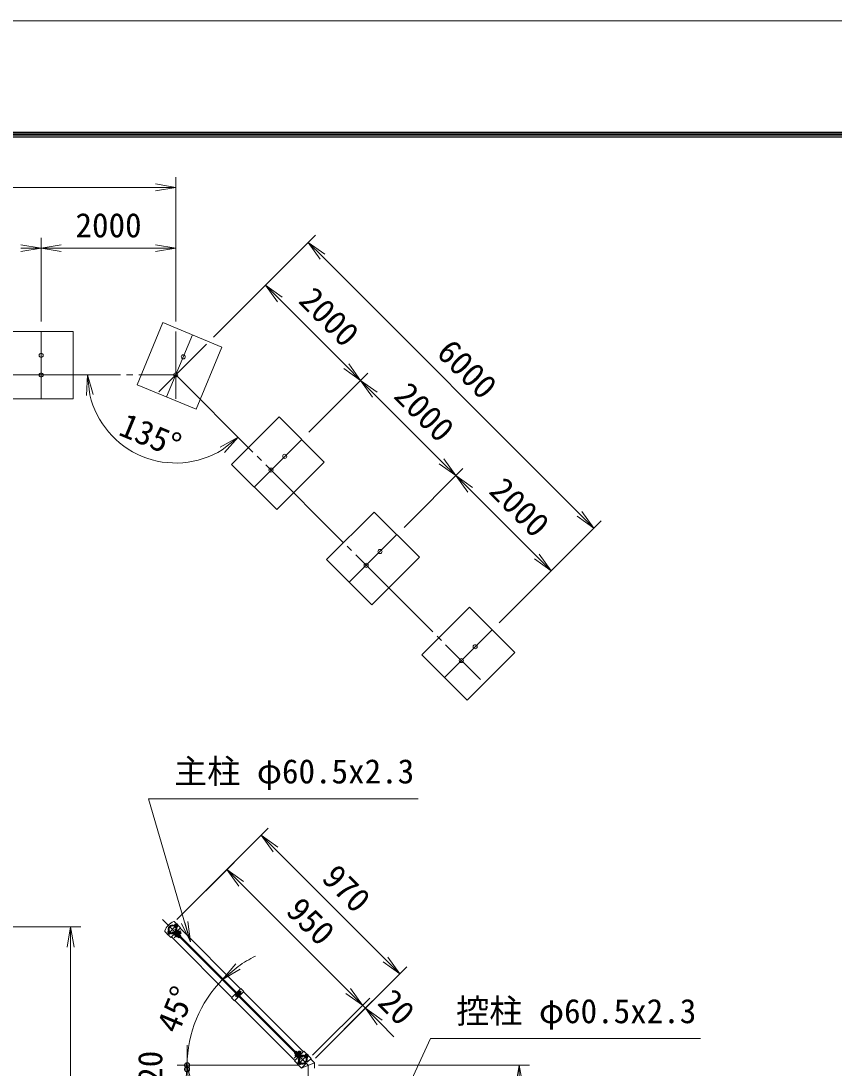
# Model space of a CAD drawing. Units: millimetres, scale not verified, with parts at other scales. Extents: x -10500 to 10500, y -7425 to 7425.
# Drawn here: x -4538 to -512, y 2241 to 7425 of the extents above; entities that cross this region are included whole.
import ezdxf
from ezdxf.enums import TextEntityAlignment as Align

# ---------------------------------------------------------------- set-up
doc = ezdxf.new("R2010")
doc.units = ezdxf.units.MM
doc.header["$LTSCALE"] = 30
doc.linetypes.add('LONG_CHAIN', pattern=[21, 18, -1, 1, -1])
for name, color, linetype, lineweight in [('0-0_D-TTL', 7, 'Continuous', 9), ('0-2_D-STR-TXT', 7, 'Continuous', 9), ('0-4_D-STR1', 1, 'Continuous', 9), ('0-5_D-STR4', 7, 'Continuous', 9), ('0-7_D-BMK', 2, 'LONG_CHAIN', 9), ('0-8_D-STR-DIM', 7, 'Continuous', 9), ('0-9_0', 7, 'Continuous', 9), ('0-A_D-STR3', 3, 'Continuous', 9)]:
    doc.layers.add(name, color=color, linetype=linetype, lineweight=lineweight)
doc.styles.add('ＭＳ ゴシック', font='')
doc.styles.get('ＭＳ ゴシック').set_extended_font_data('MS Gothic')

# ---------------------------------------------------------------- blocks, each defined once
blk = doc.blocks.new('_Open')
at = {"layer": '0-9_0'}
blk.add_line((-30, 5), (0, 0), dxfattribs=at)
blk.add_lwpolyline([(-30, -5), (0, 0), (-30, 0)], dxfattribs=at)
blk = doc.blocks.new('_DotSmall')
at = {"layer": '0-9_0'}
for p, q in [((2.238, 3), (-2.238, 3)), ((3.668, -0.743), (-3.668, -0.743))]:
    blk.add_line(p, q, dxfattribs=at)
for points in [[(3.75, 0), (3.72, 0.47), (3.632, 0.933), (3.487, 1.38), (3.286, 1.807), (3.034, 2.204), (2.734, 2.567), (2.39, 2.889), (2.009, 3.166), (1.597, 3.393), (1.159, 3.566), (0.703, 3.684), (0.235, 3.743), (-0.235, 3.743), (-0.703, 3.684), (-1.159, 3.566), (-1.597, 3.393), (-2.009, 3.166), (-2.39, 2.889), (-2.734, 2.567), (-3.034, 2.204), (-3.286, 1.807), (-3.487, 1.38), (-3.632, 0.933), (-3.72, 0.47), (-3.75, 0), (0, 0)], [(-3.75, 0), (-3.72, -0.47), (-3.632, -0.933), (-3.487, -1.38), (-3.286, -1.807), (-3.034, -2.204), (-2.734, -2.567), (-2.39, -2.889), (-2.009, -3.166), (-1.597, -3.393), (-1.159, -3.566), (-0.703, -3.684), (-0.235, -3.743), (0.235, -3.743), (0.703, -3.684), (1.159, -3.566), (1.597, -3.393), (2.009, -3.166), (2.39, -2.889), (2.734, -2.567), (3.034, -2.204), (3.286, -1.807), (3.487, -1.38), (3.632, -0.933), (3.72, -0.47), (3.75, 0), (0, 0)]]:
    blk.add_lwpolyline(points, close=True, dxfattribs=at)

msp = doc.modelspace()

# ---------------------------------------------------------------- linework, layer by layer
at = {"layer": '0-0_D-TTL', "color": 2}
msp.add_lwpolyline([(-10500, 7425), (10500, 7425), (10500, -7425), (-10500, -7425)], close=True, dxfattribs=at)
at = {"layer": '0-0_D-TTL'}
for points in [[(-9825, 6875), (9825, 6875), (9825, -6875), (-9825, -6875)], [(-9818.75, 6868.75), (9818.75, 6868.75), (9818.75, -6868.75), (-9818.75, -6868.75)], [(-9812.5, 6862.5), (9812.5, 6862.5), (9812.5, -6862.5), (-9812.5, -6862.5)], [(-9806.25, 6856.25), (9806.25, 6856.25), (9806.25, -6856.25), (-9806.25, -6856.25)], [(-9800, 6850), (9800, 6850), (9800, -6850), (-9800, -6850)]]:
    msp.add_lwpolyline(points, close=True, dxfattribs=at)
at = {"layer": '0-2_D-STR-TXT'}
for points in [[(-2570.86, 3573.94), (-3907.56, 3573.94), (-3699.99, 2867.78)], [(-1174.1, 2386.93), (-2510.8, 2386.93), (-2811.99, 1730.25)]]:
    msp.add_lwpolyline(points, dxfattribs=at)
at = {"layer": '0-4_D-STR1'}
for p, q in [((-3788.6, 2913.63), (-3788.19, 2915.18)), ((-3781.82, 2911.81), (-3788.6, 2913.63)), ((-3781.41, 2913.36), (-3788.19, 2915.18)), ((-3774.2, 2928.03), (-3775.75, 2927.62)), ((-3773.93, 2920.84), (-3775.75, 2927.62)), ((-3772.38, 2921.25), (-3774.2, 2928.03)), ((-3750.64, 2932.85), (-3451.57, 2633.78)), ((-3494.35, 2591), (-3793.42, 2890.07)), ((-3436.72, 2618.93), (-3139.42, 2321.63)), ((-3182.2, 2278.85), (-3479.5, 2576.15)), ((-3158.69, 2288.69), (-3156.88, 2281.91)), ((-3157.14, 2289.1), (-3155.33, 2282.32)), ((-3156.88, 2281.91), (-3155.33, 2282.32)), ((-3149.67, 2296.57), (-3142.89, 2294.76)), ((-3149.25, 2298.12), (-3142.48, 2296.31)), ((-3142.48, 2296.31), (-3142.89, 2294.76)), ((-3104.07, 2286.28), (-3088.4, 2270.61)), ((-3145.77, 2242.42), (-3146.85, 2243.5)), ((-3085.27, 2267.48), (-3145.77, 2242.42)), ((-3145.77, 2240.9), (-3145.77, 2242.42))]:
    msp.add_line(p, q, dxfattribs=at)
msp.add_lwpolyline([(-3104.07, 2286.28), (-3085.27, 2267.48), (-3085.27, 2240.9)], dxfattribs=at)
for centre in [(-4438.48, 5769.31), (-3734.82, 5761.95), (-4438.48, 5672.65), (-3771.82, 5672.65), (-3232.06, 5269.59), (-3300.41, 5201.24), (-2760.65, 4798.19), (-2829.01, 4729.84), (-2289.25, 4326.79), (-2357.6, 4258.43)]:
    msp.add_circle(centre, 10.08, dxfattribs=at)
for centre, radius, start, end in [((-3787.94, 2927.37), 19.05, 339.32478, 290.67522), ((-3787.94, 2927.37), 17.45, 339.32478, 290.67522), ((-3781.93, 2911.43), 0.401, 290.67522, 75), ((-3781.93, 2911.43), 2, 290.67522, 75), ((-3772, 2921.36), 2, 195, 339.32478), ((-3772, 2921.36), 0.401, 195, 339.32478), ((-3143.13, 2282.56), 19.05, 159.32478, 110.67522), ((-3159.08, 2288.58), 2, 15, 159.32478), ((-3143.13, 2282.56), 17.45, 159.32478, 110.67522), ((-3159.08, 2288.58), 0.401, 15, 159.32478), ((-3149.15, 2298.51), 2, 110.67522, 255), ((-3149.15, 2298.51), 0.401, 110.67522, 255)]:
    msp.add_arc(centre, radius, start, end, dxfattribs=at)
at = {"layer": '0-5_D-STR4'}
for points in [[(-3543.26, 5810.69), (-3835.82, 5931.87), (-3963.38, 5623.91), (-3670.82, 5502.73)], [(-4596.82, 5887.65), (-4280.15, 5887.65), (-4280.15, 5554.31), (-4596.82, 5554.31)], [(-3260.34, 5465.23), (-3036.42, 5241.31), (-3272.13, 5005.61), (-3496.04, 5229.52)], [(-2788.94, 4993.82), (-2565.02, 4769.91), (-2800.72, 4534.2), (-3024.64, 4758.12)], [(-2317.53, 4522.42), (-2093.62, 4298.5), (-2329.32, 4062.8), (-2553.23, 4286.72)]]:
    msp.add_lwpolyline(points, close=True, dxfattribs=at)
at = {"layer": '0-7_D-BMK'}
for p, q in [((-4438.48, 5887.65), (-4438.48, 5554.31)), ((-3689.54, 5871.28), (-3817.1, 5563.32)), ((-3771.82, 5887.65), (-3771.82, 5554.31)), ((-3619.79, 5824.67), (-3855.49, 5588.97)), ((-3148.38, 5353.27), (-3384.09, 5117.57)), ((-2676.98, 4881.86), (-2912.68, 4646.16)), ((-2205.57, 4410.46), (-2441.28, 4174.76)), ((-3837.48, 2976.91), (-3115.52, 2254.95)), ((-3814.79, 2900.53), (-3761.1, 2954.22)), ((-3780.48, 2885.34), (-3745.91, 2919.91)), ((-3475.83, 2594.68), (-3448.53, 2621.97)), ((-3185.16, 2290.03), (-3150.6, 2324.59)), ((-3169.98, 2255.72), (-3116.29, 2309.41)), ((-3115.52, 2254.95), (-3115.52, -3516.05))]:
    msp.add_line(p, q, dxfattribs=at)
msp.add_lwpolyline([(-8613.64, 4164.15), (-7105.15, 5672.65), (-3771.82, 5672.65), (-2263.32, 4164.15)], dxfattribs=at)
at = {"layer": '0-8_D-STR-DIM'}
for p, q in [((-3771.82, 5937.65), (-3771.82, 6651.09)), ((-7005.15, 6601.09), (-3871.82, 6601.09)), ((-4438.48, 5937.65), (-4438.48, 6350.72)), ((-4438.48, 5937.65), (-4438.48, 6350.72)), ((-3771.82, 5937.65), (-3771.82, 6350.72)), ((-3584.43, 5860.03), (-3080.21, 6364.25)), ((-4338.48, 6300.72), (-3871.82, 6300.72)), ((-1772.06, 4985.39), (-3044.85, 6258.19)), ((-3584.43, 5860.03), (-3292.34, 6152.12)), ((-2927, 5716.07), (-3256.99, 6046.05)), ((-3113.03, 5388.62), (-2820.94, 5680.71)), ((-3113.03, 5388.62), (-2820.94, 5680.71)), ((-2455.6, 5244.67), (-2785.58, 5574.65)), ((-2641.62, 4917.22), (-2349.53, 5209.31)), ((-2641.62, 4917.22), (-2349.53, 5209.31)), ((-1984.19, 4773.26), (-2314.18, 5103.24)), ((-2170.22, 4445.81), (-1666, 4950.04)), ((-2170.22, 4445.81), (-1878.13, 4737.91)), ((-3766.06, 2976.2), (-3313.51, 3428.75)), ((-3278.16, 3322.68), (-2733.68, 2778.21)), ((-3766.06, 2976.2), (-3483.22, 3259.04)), ((-3447.86, 3152.98), (-2917.53, 2622.65)), ((-5559.22, 2939.95), (-4242.35, 2939.95)), ((-4292.35, 2839.95), (-4292.35, -2625.05)), ((-3281.11, 2420.54), (-3575.14, 2714.57)), ((-3080.17, 2290.31), (-2627.62, 2742.85)), ((-2917.53, 2622.65), (-2988.24, 2693.36)), ((-3094.31, 2304.45), (-2811.46, 2587.29)), ((-3094.31, 2304.45), (-2811.46, 2587.29)), ((-3080.17, 2290.31), (-2797.32, 2573.15)), ((-2846.82, 2551.94), (-2832.68, 2537.79)), ((-2761.97, 2467.08), (-2691.26, 2396.37)), ((-3715.52, 2254.95), (-3715.52, 2354.95)), ((-3247.32, 2254.95), (-3765.52, 2254.95)), ((-3165.52, 2254.95), (-3765.52, 2254.95)), ((-3715.52, 2234.95), (-3715.52, 2254.95)), ((-3065.52, 2254.95), (-2020.66, 2254.95))]:
    msp.add_line(p, q, dxfattribs=at)
for centre, radius, start, end in [((-3771.82, 5672.65), 436.4, 193.15807, 301.84193), ((-3115.52, 2254.95), 600, 115.87923, 125.43962), ((-3115.52, 2254.95), 600, 135, 180)]:
    msp.add_arc(centre, radius, start, end, dxfattribs=at)
at = {"layer": '0-A_D-STR3'}
for p, q in [((-3778.3, 2965.31), (-3748.24, 2935.26)), ((-3811.49, 2913.02), (-3802.3, 2903.83)), ((-3809.16, 2917.47), (-3797.84, 2906.16)), ((-3806.07, 2914.91), (-3806.33, 2914.65)), ((-3800.41, 2909.25), (-3800.67, 2908.99)), ((-3774.23, 2952.55), (-3778.11, 2948.66)), ((-3778.11, 2948.66), (-3766.66, 2937.2)), ((-3755.98, 2886.22), (-3776.68, 2906.92)), ((-3775.22, 2945.76), (-3775.48, 2945.5)), ((-3775.39, 2911.64), (-3772.21, 2914.82)), ((-3158.87, 2295.11), (-3775.39, 2911.64)), ((-3771.36, 2949.68), (-3775.25, 2945.79)), ((-3754.36, 2887.85), (-3775.05, 2908.54)), ((-3155.68, 2298.3), (-3772.21, 2914.82)), ((-3772.2, 2951.93), (-3763.47, 2943.21)), ((-3770.62, 2950.36), (-3770.27, 2950.71)), ((-3770.62, 2950.36), (-3770.27, 2950.71)), ((-3770.27, 2950.71), (-3764.61, 2945.05)), ((-3770.14, 2949.88), (-3769.56, 2950.46)), ((-3768.72, 2904.62), (-3769.93, 2903.42)), ((-3769.56, 2940.1), (-3769.82, 2939.84)), ((-3765.63, 2943.96), (-3769.52, 2940.07)), ((-3748.42, 2893.79), (-3769.11, 2914.48)), ((-3768.72, 2904.62), (-3761.2, 2897.1)), ((-3767.79, 2903.69), (-3767.61, 2903.86)), ((-3746.79, 2895.41), (-3767.49, 2916.11)), ((-3767.44, 2916.06), (-3748.24, 2935.26)), ((-3762.77, 2941.09), (-3766.66, 2937.2)), ((-3765.44, 2945.18), (-3764.86, 2945.76)), ((-3764.96, 2944.7), (-3764.61, 2945.05)), ((-3764.96, 2944.7), (-3764.61, 2945.05)), ((-3764.43, 2907.04), (-3763.05, 2908.42)), ((-3757.26, 2920.02), (-3764.33, 2912.95)), ((-3754.39, 2917.16), (-3761.46, 2910.09)), ((-3748.66, 2911.43), (-3755.73, 2904.36)), ((-3755.23, 2919.41), (-3746.5, 2910.68)), ((-3753.65, 2917.83), (-3747.99, 2912.17)), ((-3753.17, 2917.35), (-3752.94, 2917.58)), ((-3745.8, 2908.57), (-3752.87, 2901.49)), ((-3748.47, 2912.65), (-3748.24, 2912.88)), ((-3766.55, 2890), (-3775.74, 2899.19)), ((-3761.2, 2897.1), (-3762.4, 2895.9)), ((-3762.13, 2898.03), (-3761.96, 2898.21)), ((-3758.78, 2901.39), (-3757.4, 2902.77)), ((-3755.98, 2886.22), (-3754.36, 2887.85)), ((-3748.42, 2893.79), (-3746.79, 2895.41)), ((-3474.55, 2610.8), (-3495.98, 2589.38)), ((-3459.7, 2595.95), (-3481.13, 2574.53)), ((-3476.75, 2602.95), (-3467.55, 2593.76)), ((-3476.18, 2609.18), (-3461.33, 2594.33)), ((-3474.41, 2607.41), (-3463.1, 2596.09)), ((-3471.37, 2613.98), (-3449.95, 2635.41)), ((-3469.75, 2615.61), (-3454.9, 2600.76)), ((-3460.98, 2620.98), (-3468.05, 2613.91)), ((-3468.05, 2613.91), (-3456.59, 2602.46)), ((-3458.11, 2618.12), (-3465.18, 2611.05)), ((-3452.39, 2612.39), (-3459.46, 2605.32)), ((-3458.95, 2620.37), (-3450.22, 2611.64)), ((-3457.37, 2618.79), (-3454.61, 2621.55)), ((-3456.89, 2618.31), (-3453.91, 2621.3)), ((-3449.52, 2609.53), (-3456.59, 2602.46)), ((-3456.52, 2599.14), (-3435.1, 2620.56)), ((-3454.61, 2621.55), (-3448.96, 2615.89)), ((-3452.19, 2613.61), (-3449.21, 2616.6)), ((-3451.71, 2613.14), (-3448.96, 2615.89)), ((-3449.95, 2635.41), (-3435.1, 2620.56)), ((-3495.98, 2589.38), (-3481.13, 2574.53)), ((-3184.6, 2276.45), (-3165.41, 2295.65)), ((-3184.5, 2314.74), (-3182.87, 2316.36)), ((-3184.5, 2314.74), (-3163.59, 2293.83)), ((-3182.87, 2316.36), (-3161.96, 2295.45)), ((-3180.47, 2303.92), (-3171.28, 2294.73)), ((-3176.93, 2322.3), (-3175.31, 2323.93)), ((-3176.93, 2322.3), (-3156.02, 2301.39)), ((-3175.31, 2323.93), (-3154.4, 2303.02)), ((-3173.41, 2309.31), (-3174.61, 2308.1)), ((-3173.41, 2309.31), (-3165.89, 2301.78)), ((-3172.48, 2308.37), (-3172.3, 2308.55)), ((-3169.12, 2311.73), (-3167.74, 2313.11)), ((-3161.94, 2324.71), (-3169.01, 2317.64)), ((-3165.89, 2301.78), (-3167.09, 2300.58)), ((-3166.82, 2302.72), (-3166.64, 2302.89)), ((-3159.08, 2321.84), (-3166.15, 2314.77)), ((-3166.11, 2314.74), (-3165.97, 2314.88)), ((-3163.46, 2306.07), (-3162.08, 2307.45)), ((-3160.46, 2309.08), (-3160.32, 2309.22)), ((-3153.35, 2316.12), (-3160.42, 2309.04)), ((-3159.92, 2324.09), (-3151.19, 2315.36)), ((-3158.87, 2295.11), (-3155.68, 2298.3)), ((-3158.34, 2322.52), (-3152.68, 2316.86)), ((-3157.86, 2322.04), (-3157.63, 2322.27)), ((-3150.49, 2313.25), (-3157.56, 2306.18)), ((-3156.21, 2304.84), (-3137.02, 2324.04)), ((-3153.16, 2317.34), (-3152.93, 2317.57)), ((-3137.02, 2324.04), (-3101.66, 2288.68)), ((-3129.42, 2307.74), (-3133.3, 2303.85)), ((-3133.3, 2303.85), (-3121.85, 2292.39)), ((-3130.41, 2300.95), (-3130.66, 2300.69)), ((-3126.55, 2304.87), (-3130.44, 2300.98)), ((-3127.39, 2307.12), (-3118.66, 2298.39)), ((-3125.81, 2305.54), (-3125.46, 2305.9)), ((-3125.81, 2305.54), (-3125.46, 2305.9)), ((-3125.46, 2305.9), (-3119.8, 2300.24)), ((-3125.33, 2305.07), (-3124.75, 2305.65)), ((-3124.75, 2295.29), (-3125.01, 2295.03)), ((-3120.82, 2299.15), (-3124.71, 2295.26)), ((-3117.96, 2296.28), (-3121.85, 2292.39)), ((-3120.72, 2269.62), (-3101.66, 2288.68)), ((-3120.63, 2300.37), (-3120.05, 2300.95)), ((-3120.15, 2299.89), (-3119.8, 2300.24)), ((-3120.15, 2299.89), (-3119.8, 2300.24)), ((-3184.6, 2276.45), (-3149.25, 2241.09)), ((-3166.68, 2268.21), (-3157.49, 2259.02)), ((-3164.35, 2272.66), (-3153.03, 2261.35)), ((-3161.26, 2270.09), (-3161.52, 2269.84)), ((-3155.6, 2264.44), (-3155.86, 2264.18)), ((-3149.25, 2241.09), (-3130.19, 2260.15)), ((-3134.77, 2264.73), (-3130.19, 2260.15)), ((-3134.77, 2264.73), (-3133.79, 2262.64)), ((-3125.3, 2274.2), (-3120.72, 2269.62)), ((-3125.3, 2274.2), (-3123.21, 2273.23))]:
    msp.add_line(p, q, dxfattribs=at)
msp.add_lwpolyline([(-3825.88, 2917.73), (-3795.83, 2887.67), (-3776.63, 2906.87)], dxfattribs=at)
for centre, radius, start, end in [((-3750.55, 2889.98), 82.25, 112.22973, 157.77027), ((-3780.63, 2962.98), 3.3, 45, 108.27329), ((-3823.55, 2920.06), 3.3, 161.72671, 225), ((-3787.94, 2927.37), 22, 335.1633, 294.8367), ((-3787.94, 2927.37), 19.7, 334.83718, 295.16282), ((-3778.09, 2905.5), 4.3, 45, 110.03562), ((-3778.09, 2905.5), 2, 45, 107.72039), ((-3773.88, 2950.03), 2.54, 352.21089, 97.78911), ((-3773.94, 2941.37), 8.7, 17.26063, 72.73937), ((-3766.07, 2917.52), 4.3, 159.96438, 225), ((-3772.74, 2942.58), 8.5, 16.92751, 73.07249), ((-3766.07, 2917.52), 2, 162.27961, 225), ((-3765.3, 2941.43), 2.55, 352.42505, 97.57495), ((-3756.91, 2917.5), 2.54, 352.21089, 97.78911), ((-3756.97, 2908.85), 8.7, 17.26063, 72.73937), ((-3756.12, 2909.7), 8.5, 16.92751, 73.07249), ((-3748.33, 2908.9), 2.55, 352.42505, 97.57495), ((-3460.63, 2618.47), 2.54, 352.21089, 97.78911), ((-3460.7, 2609.81), 8.7, 17.26063, 72.73937), ((-3457.09, 2613.42), 8.5, 16.92751, 73.07249), ((-3452.05, 2609.87), 2.55, 352.42505, 97.57495), ((-3143.13, 2282.56), 22, 155.1633, 295.11694), ((-3165, 2292.41), 2, 342.27961, 45), ((-3143.13, 2282.56), 19.7, 154.83718, 295.11694), ((-3165, 2292.41), 4.3, 339.96438, 45), ((-3161.6, 2322.19), 2.54, 352.21089, 97.78911), ((-3161.66, 2313.53), 8.7, 17.26063, 72.73937), ((-3160.81, 2314.38), 8.5, 16.92751, 73.07249), ((-3152.98, 2304.43), 4.3, 225, 290.03562), ((-3152.98, 2304.43), 2, 225, 287.72039), ((-3153.01, 2313.59), 2.55, 352.42505, 97.57495), ((-3143.13, 2282.56), 22, 334.88306, 114.8367), ((-3143.13, 2282.56), 19.7, 334.88306, 115.16282), ((-3129.07, 2305.22), 2.54, 352.21089, 97.78911), ((-3129.13, 2296.56), 8.7, 17.26063, 72.73937), ((-3127.93, 2297.77), 8.5, 16.92751, 73.07249), ((-3120.49, 2296.62), 2.55, 352.42505, 97.57495)]:
    msp.add_arc(centre, radius, start, end, dxfattribs=at)
for centre, start_param, end_param in [((-3808.1, 2916.41), 1.5707963, 3.1415927), ((-3798.9, 2907.22), 3.1415927, 4.712389), ((-3772.34, 2902.58), 1.5707963, 3.1415927), ((-3763.15, 2893.39), 3.1415927, 4.712389), ((-3473.35, 2606.35), 1.5707963, 3.1415927), ((-3464.16, 2597.16), 3.1415927, 4.712389), ((-3177.07, 2307.31), 1.5707963, 3.1415927), ((-3167.88, 2298.12), 3.1415927, 4.712389), ((-3163.29, 2271.6), 1.5707963, 3.1415927), ((-3154.09, 2262.41), 3.1415927, 4.712389)]:
    msp.add_ellipse(centre, major_axis=(3.39, 3.39), ratio=0.3125, start_param=start_param, end_param=end_param, dxfattribs=at)

# ---------------------------------------------------------------- block references
at = {"layer": '0-2_D-STR-TXT', "xscale": 3.333333, "yscale": 3.333333, "rotation": 286.38032}
msp.add_blockref('_Open', (-3699.42, 2865.86), dxfattribs=at)
at = {"layer": '0-8_D-STR-DIM', "xscale": 3.333333, "yscale": 3.333333}
for p in [(-3771.82, 6601.09), (-4438.48, 6300.72), (-3771.82, 6300.72)]:
    msp.add_blockref('_Open', p, dxfattribs=at)
for name, p, rotation in [('_Open', (-3115.56, 6328.9), 135), ('_Open', (-4438.48, 6300.72), 180), ('_Open', (-3327.7, 6116.76), 135), ('_Open', (-2856.29, 5645.36), 315), ('_Open', (-4208.22, 5672.65), 96.57903), ('_Open', (-2856.29, 5645.36), 135), ('_Open', (-3463.23, 5364.06), 38.42097), ('_Open', (-2384.89, 5173.96), 315), ('_Open', (-2384.89, 5173.96), 135), ('_Open', (-1701.35, 4914.68), 315), ('_Open', (-1913.48, 4702.55), 315), ('_Open', (-3348.87, 3393.39), 135), ('_Open', (-3518.57, 3223.69), 135), ('_Open', (-4292.35, 2939.95), 90), ('_Open', (-3539.78, 2679.22), 220.21981), ('_Open', (-2662.97, 2707.5), 315), ('_Open', (-2846.82, 2551.94), 315), ('_Open', (-2846.82, 2551.94), 315), ('_Open', (-2832.68, 2537.79), 135), ('_Open', (-3715.52, 2254.95), 94.78019), ('_DotSmall', (-3715.52, 2254.95), 270), ('_DotSmall', (-3715.52, 2234.95), 90), ('_Open', (-2070.66, 2254.95), 90)]:
    msp.add_blockref(name, p, dxfattribs=dict(at, rotation=rotation))

# ---------------------------------------------------------------- texts
at = {"layer": '0-2_D-STR-TXT', "style": 'ＭＳ ゴシック'}
for s, p in [('主柱 φ60.5x2.3', (-3780.25, 3613.97)), ('控柱 φ60.5x2.3', (-2383.49, 2426.96))]:
    msp.add_text(s, height=120.3, dxfattribs=at).set_placement(p, align=Align.BOTTOM_LEFT)
at = {"layer": '0-8_D-STR-DIM', "style": 'ＭＳ ゴシック'}
msp.add_text('2000', height=120.3, dxfattribs=at).set_placement((-4268.27, 6317.59), align=Align.BOTTOM_LEFT)
for s, rotation, p in [('2000', 315, (-3195.41, 6008.34)), ('6000', 315, (-2512.32, 5749.51)), ('2000', 315, (-2724.01, 5536.93)), ('135°', 337.5, (-4074.87, 5344.08)), ('2000', 315, (-2252.6, 5065.53)), ('970', 315, (-3080.83, 3149.22)), ('950', 315, (-3257.61, 2986.58)), ('45°', 67.5, (-3726.86, 2391.01)), ('20', 315, (-2803.49, 2533.5)), ('20', 90, (-3802.39, 2163.08))]:
    msp.add_text(s, height=120.3, rotation=rotation, dxfattribs=at).set_placement(p, align=Align.BOTTOM_LEFT)

doc.saveas('drawing.dxf')
